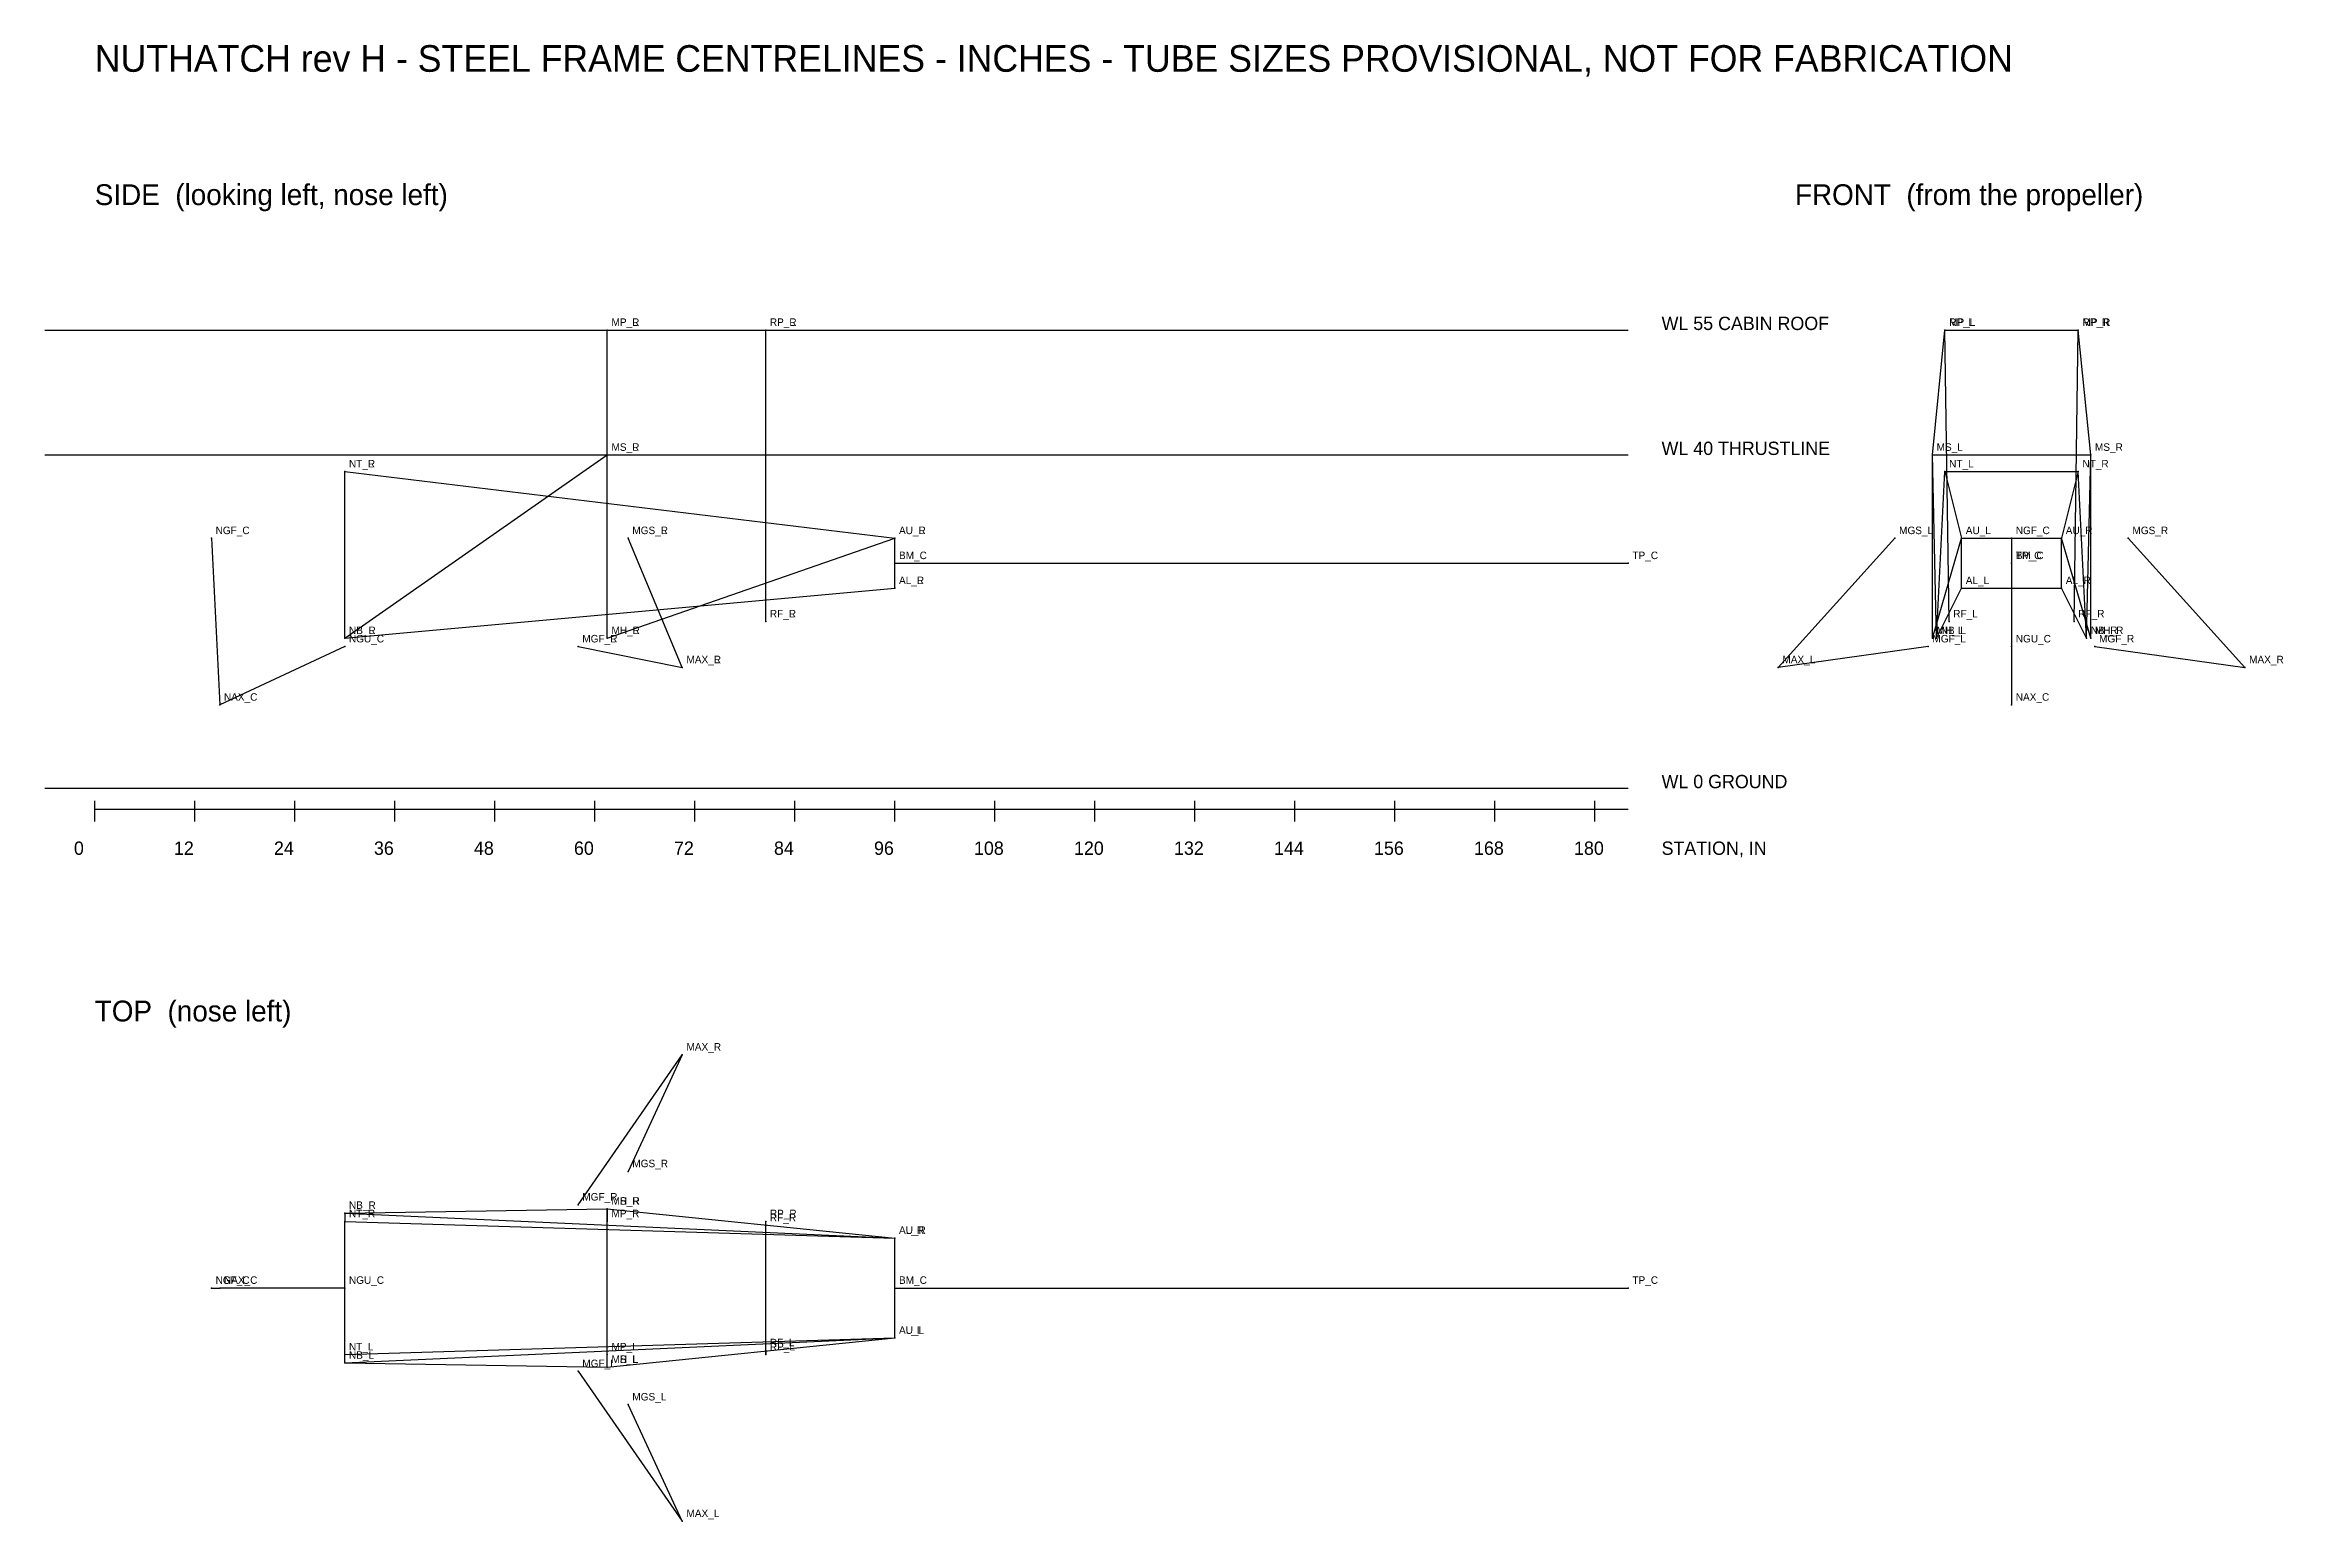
# Model space of a CAD drawing. Header units: metres. Extents: x -6 to 263, y -88 to 89.
import ezdxf

# ---------------------------------------------------------------- set-up
doc = ezdxf.new("R2010")
doc.units = ezdxf.units.M
for name, color, linetype in [('BOOM', 2, 'CONTINUOUS'), ('CAGE-DIAGONAL', 3, 'CONTINUOUS'), ('CAGE-FRAME', 4, 'CONTINUOUS'), ('CAGE-HOOP', 1, 'CONTINUOUS'), ('CAGE-LONGERON', 5, 'CONTINUOUS'), ('CAGE-SPAR', 6, 'CONTINUOUS'), ('DIM-TEXT', 7, 'CONTINUOUS'), ('GEAR', 30, 'CONTINUOUS'), ('NODE-TEXT', 8, 'CONTINUOUS'), ('NODES', 7, 'CONTINUOUS'), ('REFERENCE', 8, 'CONTINUOUS')]:
    doc.layers.add(name, color=color, linetype=linetype)

msp = doc.modelspace()

# ---------------------------------------------------------------- linework, layer by layer
at = {"layer": 'BOOM'}
for p, q in [((96, 27), (184, 27)), ((230, 27), (230, 27)), ((96, -60), (184, -60))]:
    msp.add_line(p, q, dxfattribs=at)
at = {"layer": 'CAGE-DIAGONAL'}
for p, q in [((30, 18), (61.5, 40)), ((30, 18), (61.5, 40)), ((221, 18), (220.5, 40)), ((239, 18), (239.5, 40)), ((61.5, 18), (96, 30)), ((61.5, 18), (96, 30)), ((220.5, 18), (224, 30)), ((239.5, 18), (236, 30)), ((30, -51), (61.5, -50.5)), ((61.5, -50.5), (96, -54)), ((61.5, -69.5), (96, -66)), ((30, -69), (61.5, -69.5))]:
    msp.add_line(p, q, dxfattribs=at)
at = {"layer": 'CAGE-FRAME'}
for p, q in [((80.5, 20), (80.5, 55)), ((80.5, 20), (80.5, 55)), ((222.5, 20), (222, 55)), ((237.5, 20), (238, 55)), ((30, 38), (30, 38)), ((222, 38), (238, 38)), ((96, 24), (96, 30)), ((96, 24), (96, 30)), ((96, 30), (96, 30)), ((224, 24), (224, 30)), ((224, 30), (236, 30)), ((236, 24), (236, 30)), ((96, 24), (96, 24)), ((224, 24), (236, 24)), ((30, -68), (30, -52)), ((80.5, -52.5), (80.5, -52)), ((96, -54), (96, -54)), ((96, -66), (96, -54)), ((96, -66), (96, -54)), ((96, -66), (96, -66)), ((80.5, -67.5), (80.5, -68))]:
    msp.add_line(p, q, dxfattribs=at)
at = {"layer": 'CAGE-HOOP'}
for p, q in [((61.5, 40), (61.5, 55)), ((61.5, 40), (61.5, 55)), ((220.5, 40), (222, 55)), ((239.5, 40), (238, 55)), ((61.5, 18), (61.5, 40)), ((61.5, 18), (61.5, 40)), ((61.5, 40), (61.5, 40)), ((220.5, 18), (220.5, 40)), ((220.5, 40), (239.5, 40)), ((239.5, 18), (239.5, 40)), ((61.5, -50.5), (61.5, -50.5)), ((61.5, -50.5), (61.5, -52)), ((61.5, -69.5), (61.5, -50.5)), ((61.5, -69.5), (61.5, -68)), ((61.5, -69.5), (61.5, -69.5))]:
    msp.add_line(p, q, dxfattribs=at)
at = {"layer": 'CAGE-LONGERON'}
for p, q in [((30, 38), (96, 30)), ((30, 38), (96, 30)), ((30, 18), (30, 38)), ((30, 18), (30, 38)), ((221, 18), (222, 38)), ((222, 38), (224, 30)), ((238, 38), (236, 30)), ((239, 18), (238, 38)), ((30, 18), (96, 24)), ((30, 18), (96, 24)), ((221, 18), (224, 24)), ((239, 18), (236, 24)), ((30, -51), (96, -54)), ((30, -51), (30, -52)), ((30, -52), (96, -54)), ((30, -69), (96, -66)), ((30, -68), (96, -66)), ((30, -69), (30, -68))]:
    msp.add_line(p, q, dxfattribs=at)
at = {"layer": 'CAGE-SPAR'}
for p, q in [((61.5, 55), (61.5, 55)), ((80.5, 55), (80.5, 55)), ((222, 55), (238, 55)), ((222, 55), (238, 55)), ((61.5, -68), (61.5, -52)), ((80.5, -68), (80.5, -52))]:
    msp.add_line(p, q, dxfattribs=at)
at = {"layer": 'GEAR'}
for p, q in [((14, 30), (15, 10)), ((70.5, 14.5), (64, 30)), ((70.5, 14.5), (64, 30)), ((202, 14.5), (216, 30)), ((230, 30), (230, 10)), ((258, 14.5), (244, 30)), ((30, 17), (15, 10)), ((58, 17), (70.5, 14.5)), ((58, 17), (70.5, 14.5)), ((220, 17), (202, 14.5)), ((230, 17), (230, 10)), ((240, 17), (258, 14.5)), ((58, -50), (70.5, -32)), ((70.5, -32), (64, -46)), ((14, -60), (15, -60)), ((30, -60), (15, -60)), ((58, -70), (70.5, -88)), ((70.5, -88), (64, -74))]:
    msp.add_line(p, q, dxfattribs=at)
at = {"layer": 'NODES'}
for p in [(61.5, 55), (61.5, 55), (80.5, 55), (80.5, 55), (222, 55), (222, 55), (238, 55), (238, 55), (30, 38), (30, 38), (61.5, 40), (61.5, 40), (220.5, 40), (222, 38), (238, 38), (239.5, 40), (14, 30), (64, 30), (64, 30), (96, 30), (96, 30), (216, 30), (224, 30), (230, 30), (236, 30), (244, 30), (96, 27), (184, 27), (230, 27), (230, 27), (96, 24), (96, 24), (224, 24), (236, 24), (80.5, 20), (80.5, 20), (222.5, 20), (237.5, 20), (30, 18), (30, 18), (30, 17), (58, 17), (58, 17), (61.5, 18), (61.5, 18), (220, 17), (220.5, 18), (221, 18), (230, 17), (239, 18), (239.5, 18), (240, 17), (70.5, 14.5), (70.5, 14.5), (202, 14.5), (258, 14.5), (15, 10), (230, 10), (70.5, -32), (64, -46), (30, -51), (58, -50), (61.5, -50.5), (61.5, -50.5), (30, -52), (61.5, -52), (80.5, -52), (80.5, -52.5), (96, -54), (96, -54), (14, -60), (15, -60), (30, -60), (96, -60), (184, -60), (96, -66), (96, -66), (30, -68), (30, -69), (61.5, -68), (61.5, -69.5), (61.5, -69.5), (80.5, -67.5), (80.5, -68), (58, -70), (64, -74), (70.5, -88)]:
    msp.add_point(p, dxfattribs=at)
at = {"layer": 'REFERENCE'}
for p, q in [((-6, 55), (184, 55)), ((-6, 40), (184, 40)), ((-6, 0), (184, 0)), ((0, -4), (0, -1.5)), ((0, -2.5), (184, -2.5)), ((12, -4), (12, -1.5)), ((24, -4), (24, -1.5)), ((36, -4), (36, -1.5)), ((48, -4), (48, -1.5)), ((60, -4), (60, -1.5)), ((72, -4), (72, -1.5)), ((84, -4), (84, -1.5)), ((96, -4), (96, -1.5)), ((108, -4), (108, -1.5)), ((120, -4), (120, -1.5)), ((132, -4), (132, -1.5)), ((144, -4), (144, -1.5)), ((156, -4), (156, -1.5)), ((168, -4), (168, -1.5)), ((180, -4), (180, -1.5))]:
    msp.add_line(p, q, dxfattribs=at)

# ---------------------------------------------------------------- texts
at = {"layer": 'DIM-TEXT'}
for s, height, p in [('NUTHATCH rev H - STEEL FRAME CENTRELINES - INCHES - TUBE SIZES PROVISIONAL, NOT FOR FABRICATION', 3.2, (0, 86)), ('SIDE  (looking left, nose left)', 2.5, (0, 70)), ('FRONT  (from the propeller)', 2.5, (204, 70)), ('WL 55 CABIN ROOF', 1.6, (188, 55)), ('WL 40 THRUSTLINE', 1.6, (188, 40)), ('WL 0 GROUND', 1.6, (188, 0)), ('0', 1.6, (-2.5, -8)), ('12', 1.6, (9.5, -8)), ('24', 1.6, (21.5, -8)), ('36', 1.6, (33.5, -8)), ('48', 1.6, (45.5, -8)), ('60', 1.6, (57.5, -8)), ('72', 1.6, (69.5, -8)), ('84', 1.6, (81.5, -8)), ('96', 1.6, (93.5, -8)), ('108', 1.6, (105.5, -8)), ('120', 1.6, (117.5, -8)), ('132', 1.6, (129.5, -8)), ('144', 1.6, (141.5, -8)), ('156', 1.6, (153.5, -8)), ('168', 1.6, (165.5, -8)), ('180', 1.6, (177.5, -8)), ('STATION, IN', 1.6, (188, -8)), ('TOP  (nose left)', 2.5, (0, -28))]:
    msp.add_text(s, height=height, dxfattribs=at).set_placement(p)
at = {"layer": 'NODE-TEXT'}
for s, p in [('MP_L', (62, 55.5)), ('MP_R', (62, 55.5)), ('RP_L', (81, 55.5)), ('RP_R', (81, 55.5)), ('MP_L', (222.5, 55.5)), ('RP_L', (222.5, 55.5)), ('MP_R', (238.5, 55.5)), ('RP_R', (238.5, 55.5)), ('MS_L', (62, 40.5)), ('MS_R', (62, 40.5)), ('MS_L', (221, 40.5)), ('MS_R', (240, 40.5)), ('NT_L', (30.5, 38.5)), ('NT_R', (30.5, 38.5)), ('NT_L', (222.5, 38.5)), ('NT_R', (238.5, 38.5)), ('NGF_C', (14.5, 30.5)), ('MGS_L', (64.5, 30.5)), ('MGS_R', (64.5, 30.5)), ('AU_L', (96.5, 30.5)), ('AU_R', (96.5, 30.5)), ('MGS_L', (216.5, 30.5)), ('AU_L', (224.5, 30.5)), ('NGF_C', (230.5, 30.5)), ('AU_R', (236.5, 30.5)), ('MGS_R', (244.5, 30.5)), ('BM_C', (96.5, 27.5)), ('TP_C', (184.5, 27.5)), ('TP_C', (230.5, 27.5)), ('BM_C', (230.5, 27.5)), ('AL_L', (96.5, 24.5)), ('AL_R', (96.5, 24.5)), ('AL_L', (224.5, 24.5)), ('AL_R', (236.5, 24.5)), ('NB_L', (30.5, 18.5)), ('NB_R', (30.5, 18.5)), ('MH_L', (62, 18.5)), ('MH_R', (62, 18.5)), ('RF_L', (81, 20.5)), ('RF_R', (81, 20.5)), ('MH_L', (221, 18.5)), ('NB_L', (221.5, 18.5)), ('RF_L', (223, 20.5)), ('RF_R', (238, 20.5)), ('NB_R', (239.5, 18.5)), ('MH_R', (240, 18.5)), ('NGU_C', (30.5, 17.5)), ('MGF_L', (58.5, 17.5)), ('MGF_R', (58.5, 17.5)), ('MGF_L', (220.5, 17.5)), ('NGU_C', (230.5, 17.5)), ('MGF_R', (240.5, 17.5)), ('MAX_L', (71, 15)), ('MAX_R', (71, 15)), ('MAX_L', (202.5, 15)), ('MAX_R', (258.5, 15)), ('NAX_C', (15.5, 10.5)), ('NAX_C', (230.5, 10.5)), ('MAX_R', (71, -31.5)), ('MGS_R', (64.5, -45.5)), ('NB_R', (30.5, -50.5)), ('NT_R', (30.5, -51.5)), ('MGF_R', (58.5, -49.5)), ('MS_R', (62, -50)), ('MH_R', (62, -50)), ('MP_R', (62, -51.5)), ('RP_R', (81, -51.5)), ('RF_R', (81, -52)), ('AL_R', (96.5, -53.5)), ('AU_R', (96.5, -53.5)), ('NGF_C', (14.5, -59.5)), ('NAX_C', (15.5, -59.5)), ('NGU_C', (30.5, -59.5)), ('BM_C', (96.5, -59.5)), ('TP_C', (184.5, -59.5)), ('NT_L', (30.5, -67.5)), ('MP_L', (62, -67.5)), ('RF_L', (81, -67)), ('RP_L', (81, -67.5)), ('AL_L', (96.5, -65.5)), ('AU_L', (96.5, -65.5)), ('NB_L', (30.5, -68.5)), ('MGF_L', (58.5, -69.5)), ('MS_L', (62, -69)), ('MH_L', (62, -69)), ('MGS_L', (64.5, -73.5)), ('MAX_L', (71, -87.5))]:
    msp.add_text(s, height=0.9, dxfattribs=at).set_placement(p)

doc.saveas('drawing.dxf')
